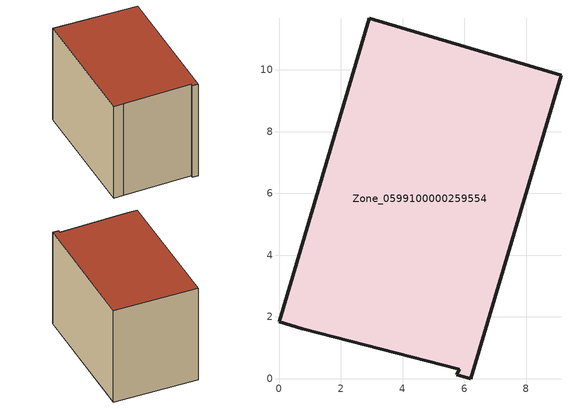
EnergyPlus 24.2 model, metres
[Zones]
Zone_0599100000259554
 floor ground (C_G): 5.76,0.13 5.84,0.31 0.76,1.61 0,1.83 2.92,11.67 9.13,9.82 6.2,0 z0.51
 wall outside (C_F): 9.13,9.82 2.92,11.67 0,1.83 0.76,1.61 5.84,0.31 5.76,0.13 6.2,0 9.13,9.82 z0.51:8.33
 roof outside (C_R): 5.84,0.31 5.76,0.13 6.2,0 9.13,9.82 2.92,11.67 0,1.83 0.76,1.61 z8.33
[BUILDING]
Pand.0599100000259554: North Axis=0; Terrain=City; Loads Convergence Tolerance Value=0.04; Temperature Convergence Tolerance Value=0.4; Solar Distribution=FullExterior; Maximum Number of Warmup Days=25; Minimum Number of Warmup Days=1
[Site:Location]
Rotterdam.The.Hague.AP_ZH_NLD Design_Conditions: Latitude=51.96; Longitude=4.45; Time Zone=1; Elevation=-4.5
[SITE:GROUNDTEMPERATURE:BUILDINGSURFACE]
18, 18, 18, 18, 18, 18, 18, 18, 18, 18, 18, 18
[MATERIAL] Thermal Absorptance=0.9; Solar Absorptance=0.7; Visible Absorptance=0.7
Name | Roughness | Thickness | Conductivity | Density | Specific Heat
G.TC.1965-1974 | MediumSmooth | 0.15 | 0.882353 | 540 | 1210
F.TC.1965-1974 | Rough | 0.3 | 0.697674 | 1920 | 840
R.TC.1965-1974 | MediumRough | 0.2 | 0.232558 | 1500 | 1000
[CONSTRUCTION]
C_G: G.TC.1965-1974
C_F: F.TC.1965-1974
C_R: R.TC.1965-1974
[ZONE]
Zone_0599100000259554: Type=1; Multiplier=1; Ceiling Height=Autocalculate; Volume=Autocalculate; Floor Area=autocalculate; Part of Total Floor Area=Yes
[ZONEINFILTRATION:DESIGNFLOWRATE]
Infil_Zone_0599100000259554: Zone or ZoneList or Space or SpaceList=Zone_0599100000259554; Schedule=AlwaysOn; Design Flow Rate Calculation Method=Flow/Area; Flow Rate per Floor Area=0.003; Constant Term Coefficient=1; Temperature Term Coefficient=0; Velocity Term Coefficient=0; Velocity Squared Term Coefficient=0
[HVACTEMPLATE:ZONE:IDEALLOADSAIRSYSTEM]
Zone_0599100000259554: Maximum Heating Supply Air Temperature=50; Minimum Cooling Supply Air Temperature=13; Maximum Heating Supply Air Humidity Ratio=0.0156; Minimum Cooling Supply Air Humidity Ratio=0.0077; Heating Limit=NoLimit; Cooling Limit=NoLimit; Dehumidification Control Type=ConstantSensibleHeatRatio; Cooling Sensible Heat Ratio=0.7; Dehumidification Setpoint=60; Humidification Control Type=None; Humidification Setpoint=30; Outdoor Air Method=None; Outdoor Air Flow Rate per Person=0.00944; Outdoor Air Flow Rate per Zone Floor Area=0; Outdoor Air Flow Rate per Zone=0; Demand Controlled Ventilation Type=None; Outdoor Air Economizer Type=NoEconomizer; Heat Recovery Type=None; Sensible Heat Recovery Effectiveness=0.7; Latent Heat Recovery Effectiveness=0.65
[ZONECONTROL:THERMOSTAT]
ThermostatControl_Zone_0599100000259554: Zone or ZoneList=Zone_0599100000259554; Control Type Schedule=DualSetpointControlType; Control 1=Thermostat_Zone_0599100000259554; Temperature Difference Between Cutout And Setpoint=0
[THERMOSTATSETPOINT:DUALSETPOINT]
Thermostat_Zone_0599100000259554: Heating Setpoint Temperature Schedule=HeatingSetpoint_Zone_0599100000259554; Cooling Setpoint Temperature Schedule=CoolingSetpoint_Zone_0599100000259554
[SCHEDULE:COMPACT]
HeatingSetpoint_Zone_0599100000259554: Through: 12/31, For: AllDays, Until: 24:00, 21
CoolingSetpoint_Zone_0599100000259554: Through: 12/31, For: AllDays, Until: 24:00, 24
DualSetpointControlType: Through: 12/31, For: AllDays, Until: 24:00, 4
AlwaysOn: Through: 12/31, For: AllDays, Until: 24:00, 1
